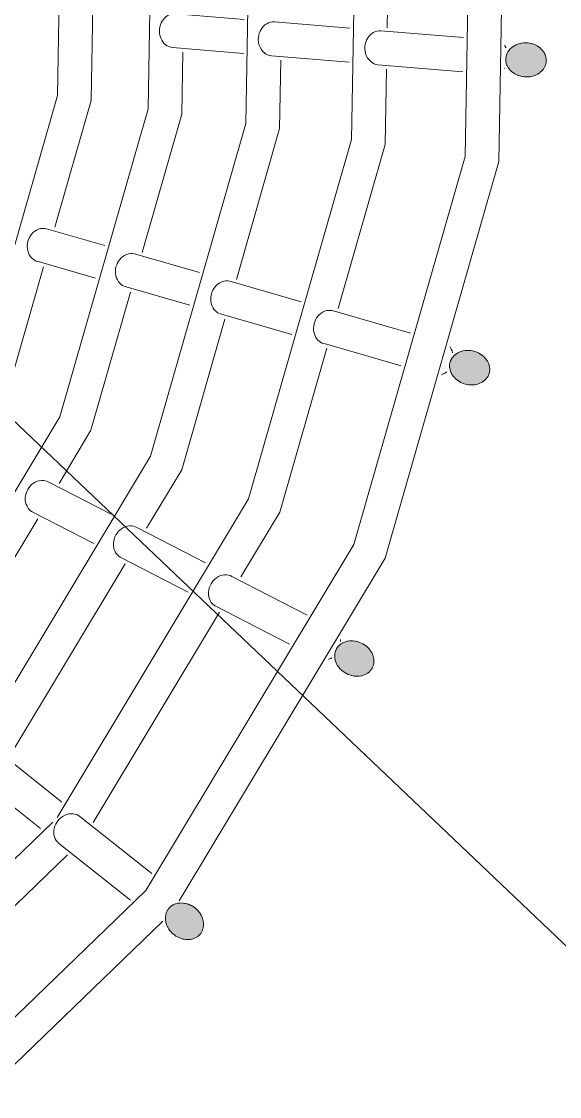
# Model space of a CAD drawing. Header units: millimetres. Extents: x -31757 to 121236, y -27283 to 63658.
# Drawn here: x 51715 to 52000, y 46747 to 47316 of the extents above; entities that cross this region are included whole.
import ezdxf

# ---------------------------------------------------------------- set-up
doc = ezdxf.new("R2010")
doc.units = ezdxf.units.MM
for name, color, linetype, lineweight in [('02_切断（家具）', 8, 'Continuous', 18), ('11_見えがかり（家具）', 8, 'Continuous', 9), ('50_寸法', 3, 'Continuous', 9)]:
    doc.layers.add(name, color=color, linetype=linetype, lineweight=lineweight)

msp = doc.modelspace()

# ---------------------------------------------------------------- hatches: boundary and pattern name
at = {"layer": '02_切断（家具）'}
for points in [[(51991.99, 47291.85), (51991.54, 47291.21), (51991.35, 47290.92), (51990.81, 47290.33), (51990.57, 47290.07), (51989.92, 47289.51), (51989.64, 47289.27), (51988.87, 47288.77), (51988.55, 47288.56), (51987.68, 47288.14), (51987.32, 47287.97), (51986.36, 47287.64), (51985.98, 47287.51), (51984.95, 47287.29), (51984.56, 47287.21), (51983.49, 47287.11), (51983.09, 47287.07), (51982.02, 47287.1), (51981.63, 47287.11), (51980.57, 47287.26), (51980.2, 47287.31), (51979.19, 47287.57), (51978.86, 47287.65), (51977.92, 47288.01), (51977.61, 47288.12), (51976.76, 47288.55), (51976.49, 47288.69), (51975.69, 47289.2), (51975.45, 47289.36), (51974.7, 47289.98), (51974.47, 47290.17), (51973.79, 47290.89), (51973.59, 47291.1), (51973.01, 47291.92), (51972.85, 47292.15), (51972.39, 47293.05), (51972.26, 47293.29), (51971.94, 47294.24), (51971.86, 47294.5), (51971.7, 47295.47), (51971.66, 47295.73), (51971.66, 47296.7), (51971.66, 47296.96), (51971.81, 47297.9), (51971.85, 47298.15), (51972.14, 47299.03), (51972.22, 47299.28), (51972.63, 47300.09), (51972.74, 47300.31), (51973.24, 47301.03), (51973.39, 47301.24), (51973.99, 47301.9), (51974.16, 47302.09), (51974.88, 47302.7), (51975.09, 47302.88), (51975.93, 47303.43), (51976.18, 47303.6), (51977.12, 47304.05), (51977.41, 47304.19), (51978.43, 47304.54), (51978.75, 47304.65), (51979.82, 47304.88), (51980.17, 47304.95), (51981.27, 47305.05), (51981.64, 47305.09), (51982.72, 47305.06), (51983.1, 47305.05), (51984.15, 47304.9), (51984.53, 47304.85), (51985.51, 47304.6), (51985.88, 47304.51), (51986.77, 47304.17), (51987.12, 47304.04), (51987.93, 47303.63), (51988.25, 47303.47), (51988.98, 47302.99), (51989.28, 47302.8), (51989.97, 47302.23), (51990.26, 47301.99), (51990.88, 47301.33), (51991.14, 47301.05), (51991.66, 47300.32), (51991.89, 47300.01), (51992.29, 47299.21), (51992.47, 47298.86), (51992.75, 47298.03), (51992.87, 47297.66), (51993.01, 47296.81), (51993.07, 47296.43), (51993.07, 47295.58), (51993.07, 47295.2), (51992.94, 47294.38), (51992.88, 47294.01), (51992.62, 47293.23), (51992.51, 47292.88), (51992.15, 47292.17)], [(51962.11, 47128.44), (51961.68, 47127.82), (51961.48, 47127.53), (51960.96, 47126.96), (51960.73, 47126.71), (51960.09, 47126.18), (51959.82, 47125.95), (51959.07, 47125.48), (51958.75, 47125.28), (51957.9, 47124.89), (51957.54, 47124.73), (51956.6, 47124.45), (51956.22, 47124.33), (51955.21, 47124.16), (51954.81, 47124.09), (51953.77, 47124.04), (51953.37, 47124.03), (51952.31, 47124.1), (51951.92, 47124.13), (51950.88, 47124.33), (51950.5, 47124.4), (51949.51, 47124.7), (51949.17, 47124.81), (51948.24, 47125.21), (51947.93, 47125.34), (51947.09, 47125.81), (51946.81, 47125.97), (51946.03, 47126.52), (51945.78, 47126.7), (51945.03, 47127.35), (51944.8, 47127.56), (51944.12, 47128.32), (51943.92, 47128.55), (51943.34, 47129.39), (51943.17, 47129.64), (51942.71, 47130.56), (51942.57, 47130.82), (51942.25, 47131.79), (51942.16, 47132.06), (51942, 47133.04), (51941.95, 47133.32), (51941.94, 47134.29), (51941.94, 47134.56), (51942.08, 47135.5), (51942.11, 47135.76), (51942.39, 47136.63), (51942.47, 47136.87), (51942.86, 47137.68), (51942.97, 47137.89), (51943.46, 47138.61), (51943.59, 47138.8), (51944.18, 47139.45), (51944.35, 47139.63), (51945.06, 47140.22), (51945.26, 47140.39), (51946.09, 47140.91), (51946.33, 47141.06), (51947.26, 47141.48), (51947.54, 47141.6), (51948.55, 47141.91), (51948.86, 47142.01), (51949.93, 47142.19), (51950.27, 47142.25), (51951.36, 47142.3), (51951.71, 47142.31), (51952.8, 47142.23), (51953.16, 47142.21), (51954.21, 47142.01), (51954.57, 47141.94), (51955.56, 47141.64), (51955.91, 47141.53), (51956.81, 47141.14), (51957.15, 47141), (51957.96, 47140.54), (51958.27, 47140.37), (51959.01, 47139.85), (51959.3, 47139.64), (51960, 47139.03), (51960.28, 47138.78), (51960.9, 47138.08), (51961.16, 47137.79), (51961.69, 47137.02), (51961.91, 47136.7), (51962.33, 47135.87), (51962.5, 47135.51), (51962.79, 47134.66), (51962.92, 47134.28), (51963.06, 47133.41), (51963.13, 47133.02), (51963.14, 47132.16), (51963.14, 47131.78), (51963.02, 47130.95), (51962.97, 47130.58), (51962.72, 47129.81), (51962.61, 47129.46), (51962.27, 47128.76)], [(51900.86, 46973.94), (51900.44, 46973.32), (51900.25, 46973.04), (51899.74, 46972.48), (51899.51, 46972.23), (51898.89, 46971.72), (51898.61, 46971.5), (51897.88, 46971.06), (51897.56, 46970.86), (51896.73, 46970.51), (51896.38, 46970.36), (51895.47, 46970.12), (51895.08, 46970.01), (51894.11, 46969.89), (51893.7, 46969.84), (51892.69, 46969.84), (51892.29, 46969.84), (51891.26, 46969.96), (51890.87, 46970.01), (51889.86, 46970.26), (51889.48, 46970.35), (51888.53, 46970.7), (51888.17, 46970.83), (51887.28, 46971.27), (51886.96, 46971.43), (51886.15, 46971.95), (51885.87, 46972.12), (51885.11, 46972.72), (51884.86, 46972.92), (51884.14, 46973.62), (51883.91, 46973.84), (51883.25, 46974.64), (51883.05, 46974.89), (51882.48, 46975.77), (51882.31, 46976.04), (51881.87, 46977), (51881.73, 46977.28), (51881.42, 46978.27), (51881.34, 46978.56), (51881.18, 46979.57), (51881.13, 46979.85), (51881.12, 46980.85), (51881.12, 46981.12), (51881.26, 46982.07), (51881.3, 46982.33), (51881.57, 46983.22), (51881.65, 46983.46), (51882.04, 46984.26), (51882.14, 46984.48), (51882.63, 46985.18), (51882.76, 46985.37), (51883.34, 46986.01), (51883.5, 46986.18), (51884.2, 46986.76), (51884.4, 46986.92), (51885.22, 46987.41), (51885.45, 46987.55), (51886.37, 46987.94), (51886.63, 46988.05), (51887.63, 46988.32), (51887.93, 46988.4), (51888.98, 46988.54), (51889.3, 46988.58), (51890.38, 46988.58), (51890.72, 46988.58), (51891.79, 46988.44), (51892.14, 46988.4), (51893.18, 46988.15), (51893.52, 46988.06), (51894.5, 46987.7), (51894.83, 46987.58), (51895.73, 46987.14), (51896.04, 46986.98), (51896.84, 46986.48), (51897.14, 46986.29), (51897.87, 46985.71), (51898.15, 46985.5), (51898.84, 46984.83), (51899.1, 46984.57), (51899.72, 46983.82), (51899.96, 46983.52), (51900.48, 46982.71), (51900.7, 46982.37), (51901.1, 46981.5), (51901.27, 46981.14), (51901.55, 46980.24), (51901.67, 46979.85), (51901.81, 46978.96), (51901.88, 46978.56), (51901.88, 46977.68), (51901.89, 46977.29), (51901.76, 46976.45), (51901.71, 46976.08), (51901.47, 46975.3), (51901.36, 46974.95), (51901.02, 46974.25)], [(51810.63, 46834.32), (51810.2, 46833.7), (51810.01, 46833.42), (51809.51, 46832.87), (51809.28, 46832.62), (51808.67, 46832.13), (51808.39, 46831.9), (51807.68, 46831.49), (51807.36, 46831.3), (51806.56, 46830.97), (51806.2, 46830.83), (51805.32, 46830.62), (51804.93, 46830.53), (51803.99, 46830.44), (51803.59, 46830.4), (51802.61, 46830.44), (51802.21, 46830.46), (51801.23, 46830.63), (51800.83, 46830.7), (51799.87, 46830.98), (51799.49, 46831.1), (51798.57, 46831.5), (51798.22, 46831.65), (51797.37, 46832.13), (51797.05, 46832.31), (51796.28, 46832.87), (51796, 46833.07), (51795.28, 46833.7), (51795.03, 46833.92), (51794.35, 46834.66), (51794.12, 46834.91), (51793.5, 46835.75), (51793.3, 46836.02), (51792.77, 46836.95), (51792.61, 46837.24), (51792.19, 46838.22), (51792.06, 46838.53), (51791.78, 46839.55), (51791.7, 46839.86), (51791.56, 46840.9), (51791.52, 46841.2), (51791.53, 46842.21), (51791.53, 46842.5), (51791.68, 46843.47), (51791.72, 46843.74), (51792.01, 46844.63), (51792.08, 46844.88), (51792.48, 46845.68), (51792.58, 46845.9), (51793.06, 46846.61), (51793.2, 46846.8), (51793.77, 46847.43), (51793.93, 46847.6), (51794.63, 46848.16), (51794.82, 46848.32), (51795.62, 46848.79), (51795.85, 46848.92), (51796.76, 46849.29), (51797.01, 46849.39), (51798, 46849.63), (51798.28, 46849.69), (51799.32, 46849.79), (51799.62, 46849.82), (51800.68, 46849.78), (51801, 46849.76), (51802.05, 46849.58), (51802.38, 46849.52), (51803.39, 46849.22), (51803.72, 46849.12), (51804.67, 46848.71), (51804.99, 46848.57), (51805.86, 46848.08), (51806.15, 46847.91), (51806.93, 46847.35), (51807.21, 46847.15), (51807.92, 46846.53), (51808.18, 46846.3), (51808.84, 46845.58), (51809.09, 46845.31), (51809.68, 46844.51), (51809.91, 46844.2), (51810.41, 46843.33), (51810.6, 46842.98), (51810.99, 46842.07), (51811.15, 46841.69), (51811.4, 46840.75), (51811.51, 46840.36), (51811.64, 46839.43), (51811.69, 46839.02), (51811.68, 46838.12), (51811.68, 46837.72), (51811.54, 46836.86), (51811.49, 46836.48), (51811.24, 46835.7), (51811.13, 46835.34), (51810.78, 46834.64)]]:
    msp.add_hatch(color=8, dxfattribs=at).paths.add_polyline_path(points)

# ---------------------------------------------------------------- linework, layer by layer
for points in [[(51991.99, 47291.85), (51991.54, 47291.21), (51991.35, 47290.92), (51990.81, 47290.33), (51990.57, 47290.07), (51989.92, 47289.51), (51989.64, 47289.27), (51988.87, 47288.77), (51988.55, 47288.56), (51987.68, 47288.14), (51987.32, 47287.97), (51986.36, 47287.64), (51985.98, 47287.51), (51984.95, 47287.29), (51984.56, 47287.21), (51983.49, 47287.11), (51983.09, 47287.07), (51982.02, 47287.1), (51981.63, 47287.11), (51980.57, 47287.26), (51980.2, 47287.31), (51979.19, 47287.57), (51978.86, 47287.65), (51977.92, 47288.01), (51977.61, 47288.12), (51976.76, 47288.55), (51976.49, 47288.69), (51975.69, 47289.2), (51975.45, 47289.36), (51974.7, 47289.98), (51974.47, 47290.17), (51973.79, 47290.89), (51973.59, 47291.1), (51973.01, 47291.92), (51972.85, 47292.15), (51972.39, 47293.05), (51972.26, 47293.29), (51971.94, 47294.24), (51971.86, 47294.5), (51971.7, 47295.47), (51971.66, 47295.73), (51971.66, 47296.7), (51971.66, 47296.96), (51971.81, 47297.9), (51971.85, 47298.15), (51972.14, 47299.03), (51972.22, 47299.28), (51972.63, 47300.09), (51972.74, 47300.31), (51973.24, 47301.03), (51973.39, 47301.24), (51973.99, 47301.9), (51974.16, 47302.09), (51974.88, 47302.7), (51975.09, 47302.88), (51975.93, 47303.43), (51976.18, 47303.6), (51977.12, 47304.05), (51977.41, 47304.19), (51978.43, 47304.54), (51978.75, 47304.65), (51979.82, 47304.88), (51980.17, 47304.95), (51981.27, 47305.05), (51981.64, 47305.09), (51982.72, 47305.06), (51983.1, 47305.05), (51984.15, 47304.9), (51984.53, 47304.85), (51985.51, 47304.6), (51985.88, 47304.51), (51986.77, 47304.17), (51987.12, 47304.04), (51987.93, 47303.63), (51988.25, 47303.47), (51988.98, 47302.99), (51989.28, 47302.8), (51989.97, 47302.23), (51990.26, 47301.99), (51990.88, 47301.33), (51991.14, 47301.05), (51991.66, 47300.32), (51991.89, 47300.01), (51992.29, 47299.21), (51992.47, 47298.86), (51992.75, 47298.03), (51992.87, 47297.66), (51993.01, 47296.81), (51993.07, 47296.43), (51993.07, 47295.58), (51993.07, 47295.2), (51992.94, 47294.38), (51992.88, 47294.01), (51992.62, 47293.23), (51992.51, 47292.88), (51992.15, 47292.17), (51991.99, 47291.85)], [(51962.11, 47128.44), (51961.68, 47127.82), (51961.48, 47127.53), (51960.96, 47126.96), (51960.73, 47126.71), (51960.09, 47126.18), (51959.82, 47125.95), (51959.07, 47125.48), (51958.75, 47125.28), (51957.9, 47124.89), (51957.54, 47124.73), (51956.6, 47124.45), (51956.22, 47124.33), (51955.21, 47124.16), (51954.81, 47124.09), (51953.77, 47124.04), (51953.37, 47124.03), (51952.31, 47124.1), (51951.92, 47124.13), (51950.88, 47124.33), (51950.5, 47124.4), (51949.51, 47124.7), (51949.17, 47124.81), (51948.24, 47125.21), (51947.93, 47125.34), (51947.09, 47125.81), (51946.81, 47125.97), (51946.03, 47126.52), (51945.78, 47126.7), (51945.03, 47127.35), (51944.8, 47127.56), (51944.12, 47128.32), (51943.92, 47128.55), (51943.34, 47129.39), (51943.17, 47129.64), (51942.71, 47130.56), (51942.57, 47130.82), (51942.25, 47131.79), (51942.16, 47132.06), (51942, 47133.04), (51941.95, 47133.32), (51941.94, 47134.29), (51941.94, 47134.56), (51942.08, 47135.5), (51942.11, 47135.76), (51942.39, 47136.63), (51942.47, 47136.87), (51942.86, 47137.68), (51942.97, 47137.89), (51943.46, 47138.61), (51943.59, 47138.8), (51944.18, 47139.45), (51944.35, 47139.63), (51945.06, 47140.22), (51945.26, 47140.39), (51946.09, 47140.91), (51946.33, 47141.06), (51947.26, 47141.48), (51947.54, 47141.6), (51948.55, 47141.91), (51948.86, 47142.01), (51949.93, 47142.19), (51950.27, 47142.25), (51951.36, 47142.3), (51951.71, 47142.31), (51952.8, 47142.23), (51953.16, 47142.21), (51954.21, 47142.01), (51954.57, 47141.94), (51955.56, 47141.64), (51955.91, 47141.53), (51956.81, 47141.14), (51957.15, 47141), (51957.96, 47140.54), (51958.27, 47140.37), (51959.01, 47139.85), (51959.3, 47139.64), (51960, 47139.03), (51960.28, 47138.78), (51960.9, 47138.08), (51961.16, 47137.79), (51961.69, 47137.02), (51961.91, 47136.7), (51962.33, 47135.87), (51962.5, 47135.51), (51962.79, 47134.66), (51962.92, 47134.28), (51963.06, 47133.41), (51963.13, 47133.02), (51963.14, 47132.16), (51963.14, 47131.78), (51963.02, 47130.95), (51962.97, 47130.58), (51962.72, 47129.81), (51962.61, 47129.46), (51962.27, 47128.76), (51962.11, 47128.44)], [(51900.86, 46973.94), (51900.44, 46973.32), (51900.25, 46973.04), (51899.74, 46972.48), (51899.51, 46972.23), (51898.89, 46971.72), (51898.61, 46971.5), (51897.88, 46971.06), (51897.56, 46970.86), (51896.73, 46970.51), (51896.38, 46970.36), (51895.47, 46970.12), (51895.08, 46970.01), (51894.11, 46969.89), (51893.7, 46969.84), (51892.69, 46969.84), (51892.29, 46969.84), (51891.26, 46969.96), (51890.87, 46970.01), (51889.86, 46970.26), (51889.48, 46970.35), (51888.53, 46970.7), (51888.17, 46970.83), (51887.28, 46971.27), (51886.96, 46971.43), (51886.15, 46971.95), (51885.87, 46972.12), (51885.11, 46972.72), (51884.86, 46972.92), (51884.14, 46973.62), (51883.91, 46973.84), (51883.25, 46974.64), (51883.05, 46974.89), (51882.48, 46975.77), (51882.31, 46976.04), (51881.87, 46977), (51881.73, 46977.28), (51881.42, 46978.27), (51881.34, 46978.56), (51881.18, 46979.57), (51881.13, 46979.85), (51881.12, 46980.85), (51881.12, 46981.12), (51881.26, 46982.07), (51881.3, 46982.33), (51881.57, 46983.22), (51881.65, 46983.46), (51882.04, 46984.26), (51882.14, 46984.48), (51882.63, 46985.18), (51882.76, 46985.37), (51883.34, 46986.01), (51883.5, 46986.18), (51884.2, 46986.76), (51884.4, 46986.92), (51885.22, 46987.41), (51885.45, 46987.55), (51886.37, 46987.94), (51886.63, 46988.05), (51887.63, 46988.32), (51887.93, 46988.4), (51888.98, 46988.54), (51889.3, 46988.58), (51890.38, 46988.58), (51890.72, 46988.58), (51891.79, 46988.44), (51892.14, 46988.4), (51893.18, 46988.15), (51893.52, 46988.06), (51894.5, 46987.7), (51894.83, 46987.58), (51895.73, 46987.14), (51896.04, 46986.98), (51896.84, 46986.48), (51897.14, 46986.29), (51897.87, 46985.71), (51898.15, 46985.5), (51898.84, 46984.83), (51899.1, 46984.57), (51899.72, 46983.82), (51899.96, 46983.52), (51900.48, 46982.71), (51900.7, 46982.37), (51901.1, 46981.5), (51901.27, 46981.14), (51901.55, 46980.24), (51901.67, 46979.85), (51901.81, 46978.96), (51901.88, 46978.56), (51901.88, 46977.68), (51901.89, 46977.29), (51901.76, 46976.45), (51901.71, 46976.08), (51901.47, 46975.3), (51901.36, 46974.95), (51901.02, 46974.25), (51900.86, 46973.94)], [(51810.63, 46834.32), (51810.2, 46833.7), (51810.01, 46833.42), (51809.51, 46832.87), (51809.28, 46832.62), (51808.67, 46832.13), (51808.39, 46831.9), (51807.68, 46831.49), (51807.36, 46831.3), (51806.56, 46830.97), (51806.2, 46830.83), (51805.32, 46830.62), (51804.93, 46830.53), (51803.99, 46830.44), (51803.59, 46830.4), (51802.61, 46830.44), (51802.21, 46830.46), (51801.23, 46830.63), (51800.83, 46830.7), (51799.87, 46830.98), (51799.49, 46831.1), (51798.57, 46831.5), (51798.22, 46831.65), (51797.37, 46832.13), (51797.05, 46832.31), (51796.28, 46832.87), (51796, 46833.07), (51795.28, 46833.7), (51795.03, 46833.92), (51794.35, 46834.66), (51794.12, 46834.91), (51793.5, 46835.75), (51793.3, 46836.02), (51792.77, 46836.95), (51792.61, 46837.24), (51792.19, 46838.22), (51792.06, 46838.53), (51791.78, 46839.55), (51791.7, 46839.86), (51791.56, 46840.9), (51791.52, 46841.2), (51791.53, 46842.21), (51791.53, 46842.5), (51791.68, 46843.47), (51791.72, 46843.74), (51792.01, 46844.63), (51792.08, 46844.88), (51792.48, 46845.68), (51792.58, 46845.9), (51793.06, 46846.61), (51793.2, 46846.8), (51793.77, 46847.43), (51793.93, 46847.6), (51794.63, 46848.16), (51794.82, 46848.32), (51795.62, 46848.79), (51795.85, 46848.92), (51796.76, 46849.29), (51797.01, 46849.39), (51798, 46849.63), (51798.28, 46849.69), (51799.32, 46849.79), (51799.62, 46849.82), (51800.68, 46849.78), (51801, 46849.76), (51802.05, 46849.58), (51802.38, 46849.52), (51803.39, 46849.22), (51803.72, 46849.12), (51804.67, 46848.71), (51804.99, 46848.57), (51805.86, 46848.08), (51806.15, 46847.91), (51806.93, 46847.35), (51807.21, 46847.15), (51807.92, 46846.53), (51808.18, 46846.3), (51808.84, 46845.58), (51809.09, 46845.31), (51809.68, 46844.51), (51809.91, 46844.2), (51810.41, 46843.33), (51810.6, 46842.98), (51810.99, 46842.07), (51811.15, 46841.69), (51811.4, 46840.75), (51811.51, 46840.36), (51811.64, 46839.43), (51811.69, 46839.02), (51811.68, 46838.12), (51811.68, 46837.72), (51811.54, 46836.86), (51811.49, 46836.48), (51811.24, 46835.7), (51811.13, 46835.34), (51810.78, 46834.64), (51810.63, 46834.32)]]:
    msp.add_lwpolyline(points, dxfattribs=at)
at = {"layer": '11_見えがかり（家具）'}
for points in [[(50482.28, 46879.04), (50630.75, 46725.29), (50813.95, 46615.22), (51019.4, 46556.3), (51233.1, 46552.57), (51440.49, 46604.28), (51627.42, 46707.9), (51781.16, 46856.37), (51891.24, 47039.57), (51950.16, 47245.02), (51953.89, 47458.72), (51902.18, 47666.11), (51798.56, 47853.04), (51650.09, 48006.78), (51466.89, 48116.86), (51261.44, 48175.78), (51047.74, 48179.51), (50840.35, 48127.8), (50653.42, 48024.18), (50499.68, 47875.71)], [(51971.65, 47453.77), (51967.96, 47242.36), (51907.75, 47032.39), (51798.76, 46851)], [(51734.16, 46895.12), (51835.51, 47063.81), (51890.05, 47254.01), (51893.46, 47449.19)], [(51690.29, 46930.9), (51783.69, 47086.34), (51834.16, 47262.36), (51837.34, 47444.5)], [(51911.19, 47442.8), (51908.93, 47313.15)], [(51649.39, 46963.68), (51735.64, 47107.23), (51782.34, 47270.1), (51785.26, 47437.15)], [(51611.87, 46994.48), (51691.22, 47126.54), (51734.44, 47277.26), (51737.13, 47431.5)], [(51754.87, 47424.99), (51752.24, 47274.6), (51732.99, 47207.46)], [(51788.73, 47308.68), (51788.48, 47309.88), (51788.38, 47311.11), (51788.42, 47312.34), (51788.61, 47313.53), (51788.92, 47314.65), (51789.34, 47315.69), (51789.84, 47316.62), (51790.44, 47317.47), (51791.15, 47318.28), (51791.97, 47318.99), (51792.89, 47319.6), (51793.89, 47320.07), (51794.94, 47320.38), (51796.01, 47320.53), (51797.08, 47320.51), (51833.13, 47317.51)], [(51841.04, 47304.29), (51840.79, 47305.49), (51840.69, 47306.71), (51840.73, 47307.94), (51840.91, 47309.13), (51841.21, 47310.26), (51841.62, 47311.3), (51842.12, 47312.23), (51842.7, 47313.09), (51843.4, 47313.9), (51844.21, 47314.62), (51845.12, 47315.24), (51846.1, 47315.71), (51847.14, 47316.03), (51848.2, 47316.19), (51849.25, 47316.17), (51889.08, 47312.86)], [(51897.46, 47299.56), (51897.21, 47300.75), (51897.1, 47301.98), (51897.14, 47303.2), (51897.31, 47304.4), (51897.6, 47305.52), (51898, 47306.57), (51898.49, 47307.5), (51899.06, 47308.37), (51899.75, 47309.18), (51900.55, 47309.91), (51901.44, 47310.53), (51902.41, 47311.01), (51903.43, 47311.34), (51904.48, 47311.5), (51905.52, 47311.5), (51949.25, 47307.86)], [(51832.81, 47299.48), (51795.35, 47302.59), (51794.31, 47302.78), (51793.34, 47303.11), (51792.45, 47303.56), (51791.65, 47304.12), (51790.91, 47304.78), (51790.23, 47305.58), (51789.62, 47306.51), (51789.11, 47307.55), (51788.73, 47308.68)], [(51800.72, 47300.22), (51800.15, 47267.44), (51779.15, 47194.22)], [(51888.76, 47294.83), (51847.6, 47298.25), (51846.58, 47298.43), (51845.62, 47298.75), (51844.74, 47299.2), (51843.94, 47299.75), (51843.22, 47300.41), (51842.54, 47301.2), (51841.94, 47302.12), (51841.43, 47303.16), (51841.04, 47304.29)], [(51948.94, 47289.83), (51903.96, 47293.56), (51902.95, 47293.73), (51902, 47294.05), (51901.12, 47294.49), (51900.34, 47295.04), (51899.62, 47295.69), (51898.95, 47296.48), (51898.35, 47297.4), (51897.84, 47298.43), (51897.46, 47299.56)], [(51971.03, 47303.63), (51971.1, 47303.55), (51971.7, 47302.63), (51971.79, 47302.44)], [(51852.6, 47295.91), (51851.97, 47259.7), (51829.08, 47179.89)], [(51908.55, 47291.25), (51907.85, 47251.35), (51882.93, 47164.44)], [(51971.02, 47291.71), (51970.98, 47291.66), (51970.82, 47291.46)], [(51718.67, 47195.15), (51718.46, 47196.34), (51718.41, 47197.56), (51718.5, 47198.78), (51718.73, 47199.96), (51719.09, 47201.07), (51719.56, 47202.1), (51720.11, 47203.03), (51720.75, 47203.88), (51721.51, 47204.67), (51722.37, 47205.39), (51723.33, 47205.99), (51724.37, 47206.46), (51725.45, 47206.77), (51726.56, 47206.92), (51727.65, 47206.9), (51728.69, 47206.71), (51759.55, 47197.87)], [(51754.59, 47180.57), (51724.15, 47189.3), (51723.17, 47189.63), (51722.27, 47190.08), (51721.48, 47190.63), (51720.75, 47191.29), (51720.09, 47192.08), (51719.5, 47192.99), (51719.02, 47194.03), (51718.67, 47195.15)], [(51765.32, 47181.74), (51765.11, 47182.93), (51765.06, 47184.15), (51765.15, 47185.36), (51765.38, 47186.55), (51765.74, 47187.66), (51766.2, 47188.69), (51766.74, 47189.62), (51767.37, 47190.48), (51768.12, 47191.28), (51768.98, 47192), (51769.93, 47192.61), (51770.95, 47193.08), (51772.02, 47193.4), (51773.11, 47193.56), (51774.19, 47193.54), (51775.23, 47193.37), (51809.48, 47183.55)], [(51727.01, 47186.6), (51707.73, 47119.37), (51630.24, 46990.41)], [(51804.53, 47166.25), (51770.74, 47175.94), (51769.77, 47176.26), (51768.88, 47176.71), (51768.1, 47177.25), (51767.38, 47177.9), (51766.72, 47178.68), (51766.14, 47179.6), (51765.67, 47180.62), (51765.32, 47181.74)], [(51815.77, 47167.24), (51815.57, 47168.43), (51815.51, 47169.64), (51815.6, 47170.86), (51815.83, 47172.04), (51816.18, 47173.16), (51816.64, 47174.19), (51817.18, 47175.12), (51817.8, 47175.98), (51818.54, 47176.79), (51819.39, 47177.52), (51820.33, 47178.13), (51821.34, 47178.61), (51822.4, 47178.94), (51823.48, 47179.11), (51824.54, 47179.1), (51825.57, 47178.93), (51863.34, 47168.1)], [(51773.13, 47173.21), (51752.15, 47100.05), (51735.23, 47071.89)], [(51858.38, 47150.81), (51821.13, 47161.49), (51820.17, 47161.8), (51819.3, 47162.24), (51818.52, 47162.78), (51817.81, 47163.42), (51817.16, 47164.2), (51816.58, 47165.11), (51816.12, 47166.13), (51815.77, 47167.24)], [(51870.18, 47151.61), (51869.97, 47152.79), (51869.92, 47154.01), (51870.01, 47155.22), (51870.23, 47156.4), (51870.58, 47157.52), (51871.03, 47158.56), (51871.56, 47159.49), (51872.18, 47160.36), (51872.91, 47161.17), (51873.75, 47161.9), (51874.68, 47162.52), (51875.68, 47163.01), (51876.73, 47163.35), (51877.79, 47163.52), (51878.85, 47163.52), (51879.86, 47163.36), (51921.26, 47151.49)], [(51823.06, 47158.89), (51800.2, 47079.16), (51781.58, 47048.17)], [(51916.3, 47134.2), (51875.47, 47145.91), (51874.52, 47146.22), (51873.66, 47146.64), (51872.89, 47147.17), (51872.19, 47147.81), (51871.55, 47148.58), (51870.98, 47149.49), (51870.52, 47150.5), (51870.18, 47151.61)], [(51876.91, 47143.45), (51852.02, 47056.63), (51831.49, 47022.46)], [(51941.92, 47144.28), (51942.2, 47143.94), (51942.77, 47143.04), (51943.23, 47142.02), (51943.54, 47141.02)], [(51940.46, 47131.02), (51940, 47130.63), (51939.07, 47130), (51938.07, 47129.51), (51937.64, 47129.37)], [(51717.54, 47061.89), (51717.38, 47063.06), (51717.36, 47064.25), (51717.5, 47065.45), (51717.78, 47066.61), (51718.19, 47067.71), (51718.7, 47068.72), (51719.28, 47069.63), (51719.96, 47070.47), (51720.75, 47071.26), (51721.65, 47071.97), (51722.64, 47072.56), (51723.7, 47073.03), (51724.8, 47073.34), (51725.91, 47073.49), (51727.01, 47073.47), (51728.05, 47073.3), (51729.03, 47072.98), (51729.91, 47072.54), (51762.87, 47055.57)], [(51753.59, 47040.13), (51720.97, 47056.93), (51720.19, 47057.46), (51719.49, 47058.1), (51718.85, 47058.88), (51718.29, 47059.78), (51717.85, 47060.79), (51717.54, 47061.89)], [(51724.01, 47053.23), (51668.15, 46960.25)], [(51764.19, 47037.85), (51764.03, 47039.01), (51764.02, 47040.21), (51764.16, 47041.4), (51764.44, 47042.56), (51764.85, 47043.66), (51765.35, 47044.67), (51765.94, 47045.58), (51766.61, 47046.42), (51767.4, 47047.22), (51768.29, 47047.93), (51769.27, 47048.53), (51770.32, 47049), (51771.41, 47049.32), (51772.52, 47049.48), (51773.6, 47049.47), (51774.64, 47049.3), (51775.6, 47048.99), (51776.47, 47048.56), (51812.78, 47029.86)], [(51803.5, 47014.42), (51767.57, 47032.92), (51766.8, 47033.45), (51766.11, 47034.09), (51765.47, 47034.86), (51764.93, 47035.75), (51764.49, 47036.75), (51764.19, 47037.85)], [(51770.29, 47029.39), (51709.15, 46927.64)], [(51814.49, 47011.93), (51814.34, 47013.08), (51814.33, 47014.27), (51814.48, 47015.47), (51814.76, 47016.62), (51815.16, 47017.72), (51815.67, 47018.74), (51816.25, 47019.65), (51816.92, 47020.49), (51817.7, 47021.29), (51818.58, 47022), (51819.56, 47022.61), (51820.6, 47023.09), (51821.68, 47023.42), (51822.77, 47023.58), (51823.85, 47023.58), (51824.87, 47023.42), (51825.83, 47023.12), (51826.69, 47022.7), (51866.46, 47002.21)], [(51857.18, 46986.77), (51817.82, 47007.04), (51817.06, 47007.56), (51816.38, 47008.19), (51815.75, 47008.95), (51815.22, 47009.84), (51814.79, 47010.83), (51814.49, 47011.93)], [(51820.21, 47003.68), (51753.38, 46892.46)], [(51884.15, 46989.24), (51884.21, 46988.83), (51884.21, 46988.31)], [(51879.52, 46979.63), (51878.99, 46979.3), (51877.95, 46978.82), (51877.89, 46978.81)], [(51688.3, 46921.06), (51688.18, 46922.2), (51688.22, 46923.37), (51688.4, 46924.53), (51688.73, 46925.66), (51689.19, 46926.73), (51689.74, 46927.71), (51690.37, 46928.59), (51691.09, 46929.4), (51691.92, 46930.16), (51692.86, 46930.84), (51693.88, 46931.42), (51694.98, 46931.86), (51696.1, 46932.16), (51697.24, 46932.3), (51698.35, 46932.27), (51699.4, 46932.1), (51700.38, 46931.78), (51701.26, 46931.35), (51702.03, 46930.82), (51736.7, 46903.24)], [(51725.49, 46889.15), (51690.82, 46916.73), (51690.13, 46917.36), (51689.51, 46918.12), (51688.99, 46919), (51688.58, 46919.99), (51688.3, 46921.06)], [(51732.57, 46885.85), (51732.46, 46886.98), (51732.5, 46888.14), (51732.69, 46889.3), (51733.03, 46890.43), (51733.48, 46891.49), (51734.04, 46892.47), (51734.67, 46893.35), (51735.39, 46894.17), (51736.22, 46894.93), (51737.15, 46895.61), (51738.17, 46896.19), (51739.26, 46896.64), (51740.38, 46896.94), (51741.51, 46897.08), (51742.61, 46897.07), (51743.66, 46896.9), (51744.62, 46896.59), (51745.49, 46896.16), (51746.25, 46895.64), (51784.26, 46865.41)], [(50670.47, 46771.72), (50838.19, 46670.95), (51028.39, 46616.41), (51226.22, 46612.96), (51418.21, 46660.82), (51591.27, 46756.75), (51732.01, 46892.67)], [(51773.06, 46851.32), (51735.04, 46881.55), (51734.36, 46882.18), (51733.75, 46882.93), (51733.24, 46883.8), (51732.84, 46884.78), (51732.57, 46885.85)], [(51739.75, 46875.33), (51646.41, 46785.19)], [(51790.18, 46840.26), (51638.13, 46693.43), (51447.08, 46587.53), (51241.98, 46536.39)]]:
    msp.add_lwpolyline(points, dxfattribs=at)
at = {"layer": '50_寸法'}
msp.add_lwpolyline([(53637.13, 45273.26), (43322.83, 55083.26)], dxfattribs=at)

doc.saveas('drawing.dxf')
